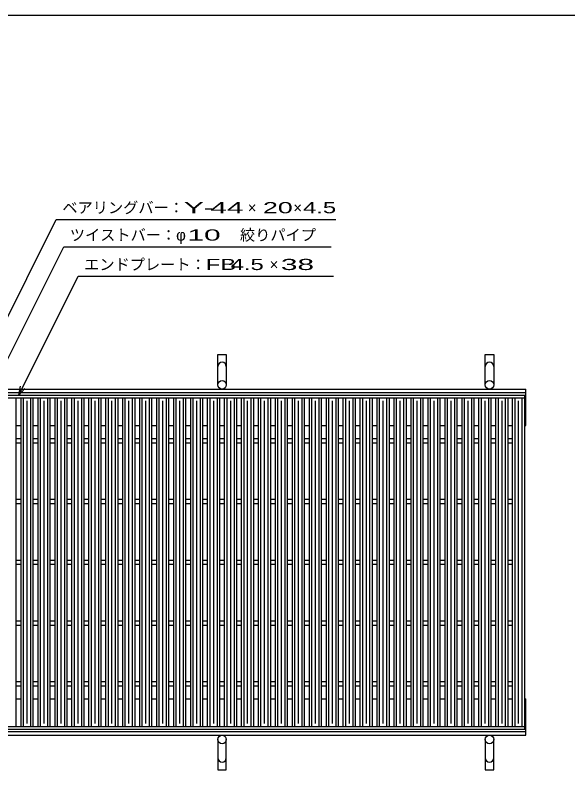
# Model space of a CAD drawing. Units: millimetres, scale not verified. Extents: x -1820 to 1724, y -1285 to 1059.
# Drawn here: x -1268 to -359, y -184 to 1059 of the extents above; entities that cross this region are included whole.
import ezdxf
from ezdxf.enums import TextEntityAlignment as Align

# ---------------------------------------------------------------- set-up
doc = ezdxf.new("R2010")
doc.units = ezdxf.units.MM
doc.header["$LTSCALE"] = 10
for name, color, linetype, lineweight in [('0_2', 150, 'Continuous', 25), ('16', 3, 'Continuous', 25), ('19', 6, 'Continuous', 25), ('22', 2, 'Continuous', 25)]:
    doc.layers.add(name, color=color, linetype=linetype, lineweight=lineweight)
doc.styles.add('ベクトル', font='')
doc.styles.get('ベクトル').set_extended_font_data('ベクトル')

msp = doc.modelspace()

# ---------------------------------------------------------------- linework, layer by layer
at = {"layer": '0_2'}
msp.add_line((-1736, 1059), (1724, 1059), dxfattribs=at)
at = {"layer": '16'}
for p, q in [((-1426, 433.5), (-430, 433.5)), ((-1426, 429), (-430, 429)), ((-1286.5, 429), (-1266.5, 429)), ((-1266.5, -112), (-1266.5, 429)), ((-1258.6, -112), (-1258.6, 429)), ((-1258.6, 429), (-1238.6, 429)), ((-1254.6, -112), (-1254.6, 429)), ((-1248.6, -107), (-1248.6, 424)), ((-1242.6, -112), (-1242.6, 429)), ((-1238.6, -112), (-1238.6, 429)), ((-1230.7, -112), (-1230.7, 429)), ((-1230.7, 429), (-1210.7, 429)), ((-1226.7, -112), (-1226.7, 429)), ((-1220.7, -107), (-1220.7, 424)), ((-1214.7, -112), (-1214.7, 429)), ((-1210.7, -112), (-1210.7, 429)), ((-1202.8, -112), (-1202.8, 429)), ((-1202.8, 429), (-1182.8, 429)), ((-1198.8, -112), (-1198.8, 429)), ((-1192.8, -107), (-1192.8, 424)), ((-1186.8, -112), (-1186.8, 429)), ((-1182.8, -112), (-1182.8, 429)), ((-1174.9, -112), (-1174.9, 429)), ((-1174.9, 429), (-1154.9, 429)), ((-1170.9, -112), (-1170.9, 429)), ((-1164.9, -107), (-1164.9, 424)), ((-1158.9, -112), (-1158.9, 429)), ((-1154.9, -112), (-1154.9, 429)), ((-1147, -112), (-1147, 429)), ((-1147, 429), (-1127, 429)), ((-1143, -112), (-1143, 429)), ((-1137, -107), (-1137, 424)), ((-1131, -112), (-1131, 429)), ((-1127, -112), (-1127, 429)), ((-1119.1, -112), (-1119.1, 429)), ((-1119.1, 429), (-1099.1, 429)), ((-1115.1, -112), (-1115.1, 429)), ((-1109.1, -107), (-1109.1, 424)), ((-1103.1, -112), (-1103.1, 429)), ((-1099.1, -112), (-1099.1, 429)), ((-1091.2, -112), (-1091.2, 429)), ((-1091.2, 429), (-1071.2, 429)), ((-1087.2, -112), (-1087.2, 429)), ((-1081.2, -107), (-1081.2, 424)), ((-1075.2, -112), (-1075.2, 429)), ((-1071.2, -112), (-1071.2, 429)), ((-1063.3, -112), (-1063.3, 429)), ((-1063.3, 429), (-1043.3, 429)), ((-1059.3, -112), (-1059.3, 429)), ((-1053.3, -107), (-1053.3, 424)), ((-1047.3, -112), (-1047.3, 429)), ((-1043.3, -112), (-1043.3, 429)), ((-1035.4, -112), (-1035.4, 429)), ((-1035.4, 429), (-1015.4, 429)), ((-1031.4, -112), (-1031.4, 429)), ((-1025.4, -107), (-1025.4, 424)), ((-1019.4, -112), (-1019.4, 429)), ((-1015.4, -112), (-1015.4, 429)), ((-1007.5, -112), (-1007.5, 429)), ((-1007.5, 429), (-987.5, 429)), ((-1003.5, -112), (-1003.5, 429)), ((-997.5, -107), (-997.5, 424)), ((-991.5, -112), (-991.5, 429)), ((-987.5, -112), (-987.5, 429)), ((-979.6, -112), (-979.6, 429)), ((-979.6, 429), (-959.6, 429)), ((-975.6, -112), (-975.6, 429)), ((-969.6, -107), (-969.6, 424)), ((-963.6, -112), (-963.6, 429)), ((-959.6, -112), (-959.6, 429)), ((-951.7, -112), (-951.7, 429)), ((-951.7, 429), (-931.7, 429)), ((-947.7, -112), (-947.7, 429)), ((-941.7, -107), (-941.7, 424)), ((-935.7, -112), (-935.7, 429)), ((-931.7, -112), (-931.7, 429)), ((-923.8, -112), (-923.8, 429)), ((-923.8, 429), (-903.8, 429)), ((-919.8, -112), (-919.8, 429)), ((-913.8, -107), (-913.8, 424)), ((-907.8, -112), (-907.8, 429)), ((-903.8, -112), (-903.8, 429)), ((-895.9, -112), (-895.9, 429)), ((-895.9, 429), (-875.9, 429)), ((-891.9, -112), (-891.9, 429)), ((-885.9, -107), (-885.9, 424)), ((-879.9, -112), (-879.9, 429)), ((-875.9, -112), (-875.9, 429)), ((-868, -112), (-868, 429)), ((-868, 429), (-848, 429)), ((-864, -112), (-864, 429)), ((-858, -107), (-858, 424)), ((-852, -112), (-852, 429)), ((-848, -112), (-848, 429)), ((-840.1, -112), (-840.1, 429)), ((-840.1, 429), (-820.1, 429)), ((-836.1, -112), (-836.1, 429)), ((-830.1, -107), (-830.1, 424)), ((-824.1, -112), (-824.1, 429)), ((-820.1, -112), (-820.1, 429)), ((-812.2, -112), (-812.2, 429)), ((-812.2, 429), (-792.2, 429)), ((-808.2, -112), (-808.2, 429)), ((-802.2, -107), (-802.2, 424)), ((-796.2, -112), (-796.2, 429)), ((-792.2, -112), (-792.2, 429)), ((-784.3, -112), (-784.3, 429)), ((-784.3, 429), (-764.3, 429)), ((-780.3, -112), (-780.3, 429)), ((-774.3, -107), (-774.3, 424)), ((-768.3, -112), (-768.3, 429)), ((-764.3, -112), (-764.3, 429)), ((-756.4, -112), (-756.4, 429)), ((-756.4, 429), (-736.4, 429)), ((-752.4, -112), (-752.4, 429)), ((-746.4, -107), (-746.4, 424)), ((-740.4, -112), (-740.4, 429)), ((-736.4, -112), (-736.4, 429)), ((-728.5, -112), (-728.5, 429)), ((-728.5, 429), (-708.5, 429)), ((-724.5, -112), (-724.5, 429)), ((-718.5, -107), (-718.5, 424)), ((-712.5, -112), (-712.5, 429)), ((-708.5, -112), (-708.5, 429)), ((-700.6, -112), (-700.6, 429)), ((-700.6, 429), (-680.6, 429)), ((-696.6, -112), (-696.6, 429)), ((-690.6, -107), (-690.6, 424)), ((-684.6, -112), (-684.6, 429)), ((-680.6, -112), (-680.6, 429)), ((-672.7, -112), (-672.7, 429)), ((-672.7, 429), (-652.7, 429)), ((-668.7, -112), (-668.7, 429)), ((-662.7, -107), (-662.7, 424)), ((-656.7, -112), (-656.7, 429)), ((-652.7, -112), (-652.7, 429)), ((-644.8, -112), (-644.8, 429)), ((-644.8, 429), (-624.8, 429)), ((-640.8, -112), (-640.8, 429)), ((-634.8, -107), (-634.8, 424)), ((-628.8, -112), (-628.8, 429)), ((-624.8, -112), (-624.8, 429)), ((-616.9, -112), (-616.9, 429)), ((-616.9, 429), (-596.9, 429)), ((-612.9, -112), (-612.9, 429)), ((-606.9, -107), (-606.9, 424)), ((-600.9, -112), (-600.9, 429)), ((-596.9, -112), (-596.9, 429)), ((-589, -112), (-589, 429)), ((-589, 429), (-569, 429)), ((-585, -112), (-585, 429)), ((-579, -107), (-579, 424)), ((-573, -112), (-573, 429)), ((-569, -112), (-569, 429)), ((-561.1, -112), (-561.1, 429)), ((-561.1, 429), (-541.1, 429)), ((-557.1, -112), (-557.1, 429)), ((-551.1, -107), (-551.1, 424)), ((-545.1, -112), (-545.1, 429)), ((-541.1, -112), (-541.1, 429)), ((-533.2, -112), (-533.2, 429)), ((-533.2, 429), (-513.2, 429)), ((-529.2, -112), (-529.2, 429)), ((-523.2, -107), (-523.2, 424)), ((-517.2, -112), (-517.2, 429)), ((-513.2, -112), (-513.2, 429)), ((-505.3, -112), (-505.3, 429)), ((-505.3, 429), (-485.3, 429)), ((-501.3, -112), (-501.3, 429)), ((-495.3, -107), (-495.3, 424)), ((-489.3, -112), (-489.3, 429)), ((-485.3, -112), (-485.3, 429)), ((-477.4, -112), (-477.4, 429)), ((-477.4, 429), (-457.4, 429)), ((-473.4, -112), (-473.4, 429)), ((-467.4, -107), (-467.4, 424)), ((-461.4, -112), (-461.4, 429)), ((-457.4, -112), (-457.4, 429)), ((-450, -112), (-450, 429)), ((-450, 429), (-430, 429)), ((-446, -112), (-446, 429)), ((-440, -107), (-440, 424)), ((-434, -112), (-434, 429)), ((-430, 429), (-430, 433.5)), ((-430, -112), (-430, 429)), ((-1266.5, 362), (-1258.6, 362)), ((-1238.6, 362), (-1230.7, 362)), ((-1210.7, 362), (-1202.8, 362)), ((-1182.8, 362), (-1174.9, 362)), ((-1154.9, 362), (-1147, 362)), ((-1127, 362), (-1119.1, 362)), ((-1099.1, 362), (-1091.2, 362)), ((-1071.2, 362), (-1063.3, 362)), ((-1043.3, 362), (-1035.4, 362)), ((-1015.4, 362), (-1007.5, 362)), ((-987.5, 362), (-979.6, 362)), ((-959.6, 362), (-951.7, 362)), ((-931.7, 362), (-923.8, 362)), ((-903.8, 362), (-895.9, 362)), ((-875.9, 362), (-868, 362)), ((-848, 362), (-840.1, 362)), ((-820.1, 362), (-812.2, 362)), ((-792.2, 362), (-784.3, 362)), ((-764.3, 362), (-756.4, 362)), ((-736.4, 362), (-728.5, 362)), ((-708.5, 362), (-700.6, 362)), ((-680.6, 362), (-672.7, 362)), ((-652.7, 362), (-644.8, 362)), ((-624.8, 362), (-616.9, 362)), ((-596.9, 362), (-589, 362)), ((-569, 362), (-561.1, 362)), ((-541.1, 362), (-533.2, 362)), ((-513.2, 362), (-505.3, 362)), ((-485.3, 362), (-477.4, 362)), ((-457.4, 362), (-450, 362)), ((-1266.5, 355), (-1258.6, 355)), ((-1238.6, 355), (-1230.7, 355)), ((-1210.7, 355), (-1202.8, 355)), ((-1182.8, 355), (-1174.9, 355)), ((-1154.9, 355), (-1147, 355)), ((-1127, 355), (-1119.1, 355)), ((-1099.1, 355), (-1091.2, 355)), ((-1071.2, 355), (-1063.3, 355)), ((-1043.3, 355), (-1035.4, 355)), ((-1015.4, 355), (-1007.5, 355)), ((-987.5, 355), (-979.6, 355)), ((-959.6, 355), (-951.7, 355)), ((-931.7, 355), (-923.8, 355)), ((-903.8, 355), (-895.9, 355)), ((-875.9, 355), (-868, 355)), ((-848, 355), (-840.1, 355)), ((-820.1, 355), (-812.2, 355)), ((-792.2, 355), (-784.3, 355)), ((-764.3, 355), (-756.4, 355)), ((-736.4, 355), (-728.5, 355)), ((-708.5, 355), (-700.6, 355)), ((-680.6, 355), (-672.7, 355)), ((-652.7, 355), (-644.8, 355)), ((-624.8, 355), (-616.9, 355)), ((-596.9, 355), (-589, 355)), ((-569, 355), (-561.1, 355)), ((-541.1, 355), (-533.2, 355)), ((-513.2, 355), (-505.3, 355)), ((-485.3, 355), (-477.4, 355)), ((-457.4, 355), (-450, 355)), ((-1266.5, 262), (-1258.6, 262)), ((-1238.6, 262), (-1230.7, 262)), ((-1210.7, 262), (-1202.8, 262)), ((-1182.8, 262), (-1174.9, 262)), ((-1154.9, 262), (-1147, 262)), ((-1127, 262), (-1119.1, 262)), ((-1099.1, 262), (-1091.2, 262)), ((-1071.2, 262), (-1063.3, 262)), ((-1043.3, 262), (-1035.4, 262)), ((-1015.4, 262), (-1007.5, 262)), ((-987.5, 262), (-979.6, 262)), ((-959.6, 262), (-951.7, 262)), ((-931.7, 262), (-923.8, 262)), ((-903.8, 262), (-895.9, 262)), ((-875.9, 262), (-868, 262)), ((-848, 262), (-840.1, 262)), ((-820.1, 262), (-812.2, 262)), ((-792.2, 262), (-784.3, 262)), ((-764.3, 262), (-756.4, 262)), ((-736.4, 262), (-728.5, 262)), ((-708.5, 262), (-700.6, 262)), ((-680.6, 262), (-672.7, 262)), ((-652.7, 262), (-644.8, 262)), ((-624.8, 262), (-616.9, 262)), ((-596.9, 262), (-589, 262)), ((-569, 262), (-561.1, 262)), ((-541.1, 262), (-533.2, 262)), ((-513.2, 262), (-505.3, 262)), ((-485.3, 262), (-477.4, 262)), ((-457.4, 262), (-450, 262)), ((-1266.5, 255), (-1258.6, 255)), ((-1238.6, 255), (-1230.7, 255)), ((-1210.7, 255), (-1202.8, 255)), ((-1182.8, 255), (-1174.9, 255)), ((-1154.9, 255), (-1147, 255)), ((-1127, 255), (-1119.1, 255)), ((-1099.1, 255), (-1091.2, 255)), ((-1071.2, 255), (-1063.3, 255)), ((-1043.3, 255), (-1035.4, 255)), ((-1015.4, 255), (-1007.5, 255)), ((-987.5, 255), (-979.6, 255)), ((-959.6, 255), (-951.7, 255)), ((-931.7, 255), (-923.8, 255)), ((-903.8, 255), (-895.9, 255)), ((-875.9, 255), (-868, 255)), ((-848, 255), (-840.1, 255)), ((-820.1, 255), (-812.2, 255)), ((-792.2, 255), (-784.3, 255)), ((-764.3, 255), (-756.4, 255)), ((-736.4, 255), (-728.5, 255)), ((-708.5, 255), (-700.6, 255)), ((-680.6, 255), (-672.7, 255)), ((-652.7, 255), (-644.8, 255)), ((-624.8, 255), (-616.9, 255)), ((-596.9, 255), (-589, 255)), ((-569, 255), (-561.1, 255)), ((-541.1, 255), (-533.2, 255)), ((-513.2, 255), (-505.3, 255)), ((-485.3, 255), (-477.4, 255)), ((-457.4, 255), (-450, 255)), ((-1266.5, 162), (-1258.6, 162)), ((-1238.6, 162), (-1230.7, 162)), ((-1210.7, 162), (-1202.8, 162)), ((-1182.8, 162), (-1174.9, 162)), ((-1154.9, 162), (-1147, 162)), ((-1127, 162), (-1119.1, 162)), ((-1099.1, 162), (-1091.2, 162)), ((-1071.2, 162), (-1063.3, 162)), ((-1043.3, 162), (-1035.4, 162)), ((-1015.4, 162), (-1007.5, 162)), ((-987.5, 162), (-979.6, 162)), ((-959.6, 162), (-951.7, 162)), ((-931.7, 162), (-923.8, 162)), ((-903.8, 162), (-895.9, 162)), ((-875.9, 162), (-868, 162)), ((-848, 162), (-840.1, 162)), ((-820.1, 162), (-812.2, 162)), ((-792.2, 162), (-784.3, 162)), ((-764.3, 162), (-756.4, 162)), ((-736.4, 162), (-728.5, 162)), ((-708.5, 162), (-700.6, 162)), ((-680.6, 162), (-672.7, 162)), ((-652.7, 162), (-644.8, 162)), ((-624.8, 162), (-616.9, 162)), ((-596.9, 162), (-589, 162)), ((-569, 162), (-561.1, 162)), ((-541.1, 162), (-533.2, 162)), ((-513.2, 162), (-505.3, 162)), ((-485.3, 162), (-477.4, 162)), ((-457.4, 162), (-450, 162)), ((-1266.5, 155), (-1258.6, 155)), ((-1238.6, 155), (-1230.7, 155)), ((-1210.7, 155), (-1202.8, 155)), ((-1182.8, 155), (-1174.9, 155)), ((-1154.9, 155), (-1147, 155)), ((-1127, 155), (-1119.1, 155)), ((-1099.1, 155), (-1091.2, 155)), ((-1071.2, 155), (-1063.3, 155)), ((-1043.3, 155), (-1035.4, 155)), ((-1015.4, 155), (-1007.5, 155)), ((-987.5, 155), (-979.6, 155)), ((-959.6, 155), (-951.7, 155)), ((-931.7, 155), (-923.8, 155)), ((-903.8, 155), (-895.9, 155)), ((-875.9, 155), (-868, 155)), ((-848, 155), (-840.1, 155)), ((-820.1, 155), (-812.2, 155)), ((-792.2, 155), (-784.3, 155)), ((-764.3, 155), (-756.4, 155)), ((-736.4, 155), (-728.5, 155)), ((-708.5, 155), (-700.6, 155)), ((-680.6, 155), (-672.7, 155)), ((-652.7, 155), (-644.8, 155)), ((-624.8, 155), (-616.9, 155)), ((-596.9, 155), (-589, 155)), ((-569, 155), (-561.1, 155)), ((-541.1, 155), (-533.2, 155)), ((-513.2, 155), (-505.3, 155)), ((-485.3, 155), (-477.4, 155)), ((-457.4, 155), (-450, 155)), ((-1266.5, 62), (-1258.6, 62)), ((-1266.5, 55), (-1258.6, 55)), ((-1238.6, 62), (-1230.7, 62)), ((-1238.6, 55), (-1230.7, 55)), ((-1210.7, 62), (-1202.8, 62)), ((-1210.7, 55), (-1202.8, 55)), ((-1182.8, 62), (-1174.9, 62)), ((-1182.8, 55), (-1174.9, 55)), ((-1154.9, 62), (-1147, 62)), ((-1154.9, 55), (-1147, 55)), ((-1127, 62), (-1119.1, 62)), ((-1127, 55), (-1119.1, 55)), ((-1099.1, 62), (-1091.2, 62)), ((-1099.1, 55), (-1091.2, 55)), ((-1071.2, 62), (-1063.3, 62)), ((-1071.2, 55), (-1063.3, 55)), ((-1043.3, 62), (-1035.4, 62)), ((-1043.3, 55), (-1035.4, 55)), ((-1015.4, 62), (-1007.5, 62)), ((-1015.4, 55), (-1007.5, 55)), ((-987.5, 62), (-979.6, 62)), ((-987.5, 55), (-979.6, 55)), ((-959.6, 62), (-951.7, 62)), ((-959.6, 55), (-951.7, 55)), ((-931.7, 62), (-923.8, 62)), ((-931.7, 55), (-923.8, 55)), ((-903.8, 62), (-895.9, 62)), ((-903.8, 55), (-895.9, 55)), ((-875.9, 62), (-868, 62)), ((-875.9, 55), (-868, 55)), ((-848, 62), (-840.1, 62)), ((-848, 55), (-840.1, 55)), ((-820.1, 62), (-812.2, 62)), ((-820.1, 55), (-812.2, 55)), ((-792.2, 62), (-784.3, 62)), ((-792.2, 55), (-784.3, 55)), ((-764.3, 62), (-756.4, 62)), ((-764.3, 55), (-756.4, 55)), ((-736.4, 62), (-728.5, 62)), ((-736.4, 55), (-728.5, 55)), ((-708.5, 62), (-700.6, 62)), ((-708.5, 55), (-700.6, 55)), ((-680.6, 62), (-672.7, 62)), ((-680.6, 55), (-672.7, 55)), ((-652.7, 62), (-644.8, 62)), ((-652.7, 55), (-644.8, 55)), ((-624.8, 62), (-616.9, 62)), ((-624.8, 55), (-616.9, 55)), ((-596.9, 62), (-589, 62)), ((-596.9, 55), (-589, 55)), ((-569, 62), (-561.1, 62)), ((-569, 55), (-561.1, 55)), ((-541.1, 62), (-533.2, 62)), ((-541.1, 55), (-533.2, 55)), ((-513.2, 62), (-505.3, 62)), ((-513.2, 55), (-505.3, 55)), ((-485.3, 62), (-477.4, 62)), ((-485.3, 55), (-477.4, 55)), ((-457.4, 62), (-450, 62)), ((-457.4, 55), (-450, 55)), ((-1266.5, -38), (-1258.6, -38)), ((-1266.5, -45), (-1258.6, -45)), ((-1238.6, -38), (-1230.7, -38)), ((-1238.6, -45), (-1230.7, -45)), ((-1210.7, -38), (-1202.8, -38)), ((-1210.7, -45), (-1202.8, -45)), ((-1182.8, -38), (-1174.9, -38)), ((-1182.8, -45), (-1174.9, -45)), ((-1154.9, -38), (-1147, -38)), ((-1154.9, -45), (-1147, -45)), ((-1127, -38), (-1119.1, -38)), ((-1127, -45), (-1119.1, -45)), ((-1099.1, -38), (-1091.2, -38)), ((-1099.1, -45), (-1091.2, -45)), ((-1071.2, -38), (-1063.3, -38)), ((-1071.2, -45), (-1063.3, -45)), ((-1043.3, -38), (-1035.4, -38)), ((-1043.3, -45), (-1035.4, -45)), ((-1015.4, -38), (-1007.5, -38)), ((-1015.4, -45), (-1007.5, -45)), ((-987.5, -38), (-979.6, -38)), ((-987.5, -45), (-979.6, -45)), ((-959.6, -38), (-951.7, -38)), ((-959.6, -45), (-951.7, -45)), ((-931.7, -38), (-923.8, -38)), ((-931.7, -45), (-923.8, -45)), ((-903.8, -38), (-895.9, -38)), ((-903.8, -45), (-895.9, -45)), ((-875.9, -38), (-868, -38)), ((-875.9, -45), (-868, -45)), ((-848, -38), (-840.1, -38)), ((-848, -45), (-840.1, -45)), ((-820.1, -38), (-812.2, -38)), ((-820.1, -45), (-812.2, -45)), ((-792.2, -38), (-784.3, -38)), ((-792.2, -45), (-784.3, -45)), ((-764.3, -38), (-756.4, -38)), ((-764.3, -45), (-756.4, -45)), ((-736.4, -38), (-728.5, -38)), ((-736.4, -45), (-728.5, -45)), ((-708.5, -38), (-700.6, -38)), ((-708.5, -45), (-700.6, -45)), ((-680.6, -38), (-672.7, -38)), ((-680.6, -45), (-672.7, -45)), ((-652.7, -38), (-644.8, -38)), ((-652.7, -45), (-644.8, -45)), ((-624.8, -38), (-616.9, -38)), ((-624.8, -45), (-616.9, -45)), ((-596.9, -38), (-589, -38)), ((-596.9, -45), (-589, -45)), ((-569, -38), (-561.1, -38)), ((-569, -45), (-561.1, -45)), ((-541.1, -38), (-533.2, -38)), ((-541.1, -45), (-533.2, -45)), ((-513.2, -38), (-505.3, -38)), ((-513.2, -45), (-505.3, -45)), ((-485.3, -38), (-477.4, -38)), ((-485.3, -45), (-477.4, -45)), ((-457.4, -38), (-450, -38)), ((-457.4, -45), (-450, -45)), ((-1426, -112), (-430, -112)), ((-1426, -116.5), (-430, -116.5)), ((-1286.5, -112), (-1266.5, -112)), ((-1258.6, -112), (-1238.6, -112)), ((-1230.7, -112), (-1210.7, -112)), ((-1202.8, -112), (-1182.8, -112)), ((-1174.9, -112), (-1154.9, -112)), ((-1147, -112), (-1127, -112)), ((-1119.1, -112), (-1099.1, -112)), ((-1091.2, -112), (-1071.2, -112)), ((-1063.3, -112), (-1043.3, -112)), ((-1035.4, -112), (-1015.4, -112)), ((-1007.5, -112), (-987.5, -112)), ((-979.6, -112), (-959.6, -112)), ((-951.7, -112), (-931.7, -112)), ((-923.8, -112), (-903.8, -112)), ((-895.9, -112), (-875.9, -112)), ((-868, -112), (-848, -112)), ((-840.1, -112), (-820.1, -112)), ((-812.2, -112), (-792.2, -112)), ((-784.3, -112), (-764.3, -112)), ((-756.4, -112), (-736.4, -112)), ((-728.5, -112), (-708.5, -112)), ((-700.6, -112), (-680.6, -112)), ((-672.7, -112), (-652.7, -112)), ((-644.8, -112), (-624.8, -112)), ((-616.9, -112), (-596.9, -112)), ((-589, -112), (-569, -112)), ((-561.1, -112), (-541.1, -112)), ((-533.2, -112), (-513.2, -112)), ((-505.3, -112), (-485.3, -112)), ((-477.4, -112), (-457.4, -112)), ((-450, -112), (-430, -112)), ((-430, -116.5), (-430, -112))]:
    msp.add_line(p, q, dxfattribs=at)
at = {"layer": '19'}
for p, q in [((-935, 450.5), (-935, 500.5)), ((-935, 500.5), (-921, 500.5)), ((-921, 500.5), (-921, 450.5)), ((-495, 450.5), (-495, 500.5)), ((-495, 500.5), (-481, 500.5)), ((-481, 500.5), (-481, 450.5)), ((-1428, 443.5), (-428, 443.5)), ((-1428, 437.5), (-428, 437.5)), ((-428, 383.5), (-428, 443.5)), ((-1266.5, 383.5), (-1258.6, 383.5)), ((-1238.6, 383.5), (-1230.7, 383.5)), ((-1210.7, 383.5), (-1202.8, 383.5)), ((-1182.8, 383.5), (-1174.9, 383.5)), ((-1154.9, 383.5), (-1147, 383.5)), ((-1127, 383.5), (-1119.1, 383.5)), ((-1099.1, 383.5), (-1091.2, 383.5)), ((-1071.2, 383.5), (-1063.3, 383.5)), ((-1043.3, 383.5), (-1035.4, 383.5)), ((-1015.4, 383.5), (-1007.5, 383.5)), ((-987.5, 383.5), (-979.6, 383.5)), ((-959.6, 383.5), (-951.7, 383.5)), ((-931.7, 383.5), (-923.8, 383.5)), ((-903.8, 383.5), (-895.9, 383.5)), ((-875.9, 383.5), (-868, 383.5)), ((-848, 383.5), (-840.1, 383.5)), ((-820.1, 383.5), (-812.2, 383.5)), ((-792.2, 383.5), (-784.3, 383.5)), ((-764.3, 383.5), (-756.4, 383.5)), ((-736.4, 383.5), (-728.5, 383.5)), ((-708.5, 383.5), (-700.6, 383.5)), ((-680.6, 383.5), (-672.7, 383.5)), ((-652.7, 383.5), (-644.8, 383.5)), ((-624.8, 383.5), (-616.9, 383.5)), ((-596.9, 383.5), (-589, 383.5)), ((-569, 383.5), (-561.1, 383.5)), ((-541.1, 383.5), (-533.7, 383.5)), ((-513.2, 383.5), (-505.8, 383.5)), ((-485.3, 383.5), (-477.9, 383.5)), ((-457.4, 383.5), (-450, 383.5)), ((-430, 383.5), (-428, 383.5)), ((-1266.5, -66.5), (-1258.6, -66.5)), ((-1238.6, -66.5), (-1230.7, -66.5)), ((-1210.7, -66.5), (-1202.8, -66.5)), ((-1182.8, -66.5), (-1174.9, -66.5)), ((-1154.9, -66.5), (-1147, -66.5)), ((-1127, -66.5), (-1119.1, -66.5)), ((-1099.1, -66.5), (-1091.2, -66.5)), ((-1071.2, -66.5), (-1063.3, -66.5)), ((-1043.3, -66.5), (-1035.4, -66.5)), ((-1015.4, -66.5), (-1007.5, -66.5)), ((-987.5, -66.5), (-979.6, -66.5)), ((-959.6, -66.5), (-951.7, -66.5)), ((-931.7, -66.5), (-923.8, -66.5)), ((-903.8, -66.5), (-895.9, -66.5)), ((-875.9, -66.5), (-868, -66.5)), ((-848, -66.5), (-840.1, -66.5)), ((-820.1, -66.5), (-812.2, -66.5)), ((-792.2, -66.5), (-784.3, -66.5)), ((-764.3, -66.5), (-756.4, -66.5)), ((-736.4, -66.5), (-728.5, -66.5)), ((-708.5, -66.5), (-700.6, -66.5)), ((-680.6, -66.5), (-672.7, -66.5)), ((-652.7, -66.5), (-644.8, -66.5)), ((-624.8, -66.5), (-616.9, -66.5)), ((-596.9, -66.5), (-589, -66.5)), ((-569, -66.5), (-561.1, -66.5)), ((-541.1, -66.5), (-533.7, -66.5)), ((-513.2, -66.5), (-505.8, -66.5)), ((-485.3, -66.5), (-477.9, -66.5)), ((-457.4, -66.5), (-450, -66.5)), ((-430, -66.5), (-428, -66.5)), ((-428, -126.5), (-428, -66.5)), ((-1428, -120.5), (-428, -120.5)), ((-1428, -126.5), (-428, -126.5)), ((-935, -133.5), (-935, -183.5)), ((-921, -183.5), (-921, -133.5)), ((-495, -133.5), (-495, -183.5)), ((-481, -183.5), (-481, -133.5)), ((-935, -183.5), (-921, -183.5)), ((-495, -183.5), (-481, -183.5))]:
    msp.add_line(p, q, dxfattribs=at)
for centre in [(-928, 450.5), (-488, 450.5), (-928, -133.5), (-488, -133.5)]:
    msp.add_circle(centre, 7, dxfattribs=at)
for centre, start, end in [((-928, 480.5), 0, 180), ((-488, 480.5), 0, 180), ((-928, -163.5), 180, 0), ((-488, -163.5), 180, 0)]:
    msp.add_arc(centre, 7, start, end, dxfattribs=at)
at = {"layer": '22', "color": 4}
for p, q in [((-1406, 312), (-1200.75, 722.5)), ((-1200.75, 722.5), (-740.75, 722.5)), ((-1346.25, 362), (-1188.5, 677.5)), ((-1188.5, 677.5), (-748.5, 677.5)), ((-1262.55, 433.5), (-1164.8, 629)), ((-1164.8, 629), (-744.8, 629)), ((-1262.55, 433.5), (-1259.55, 448.1)), ((-1262.55, 433.5), (-1252.55, 444.5))]:
    msp.add_line(p, q, dxfattribs=at)

# ---------------------------------------------------------------- texts
at = {"layer": '22', "style": 'ベクトル'}
for s, p in [('ベアリングバー：', (-1190.75, 742)), ('×', (-885.75, 742)), ('×', (-810.75, 742)), ('ツイストバー：', (-1178.5, 697)), ('絞りパイプ', (-898.5, 697)), ('φ', (-1003.5, 697)), ('エンドプレート：', (-1154.8, 648.5)), ('×', (-849.8, 648.5))]:
    msp.add_text(s, height=18.33, dxfattribs=at).set_placement(p, align=Align.MIDDLE_LEFT)
for s, width, p in [('Y-', 2, (-990.75, 742)), (' 44 ', 2, (-960.75, 742)), ('20', 1.8, (-860.75, 742)), (' 4.5 ', 1.6, (-805.75, 742)), (' 10 ', 2, (-998.5, 697)), ('FB', 1.6, (-954.8, 648.5)), (' 4.5 ', 1.6, (-924.8, 648.5)), (' 38 ', 2, (-844.8, 648.5))]:
    msp.add_text(s, height=18.33, dxfattribs=dict(at, width=width)).set_placement(p, align=Align.MIDDLE_LEFT)

doc.saveas('drawing.dxf')
